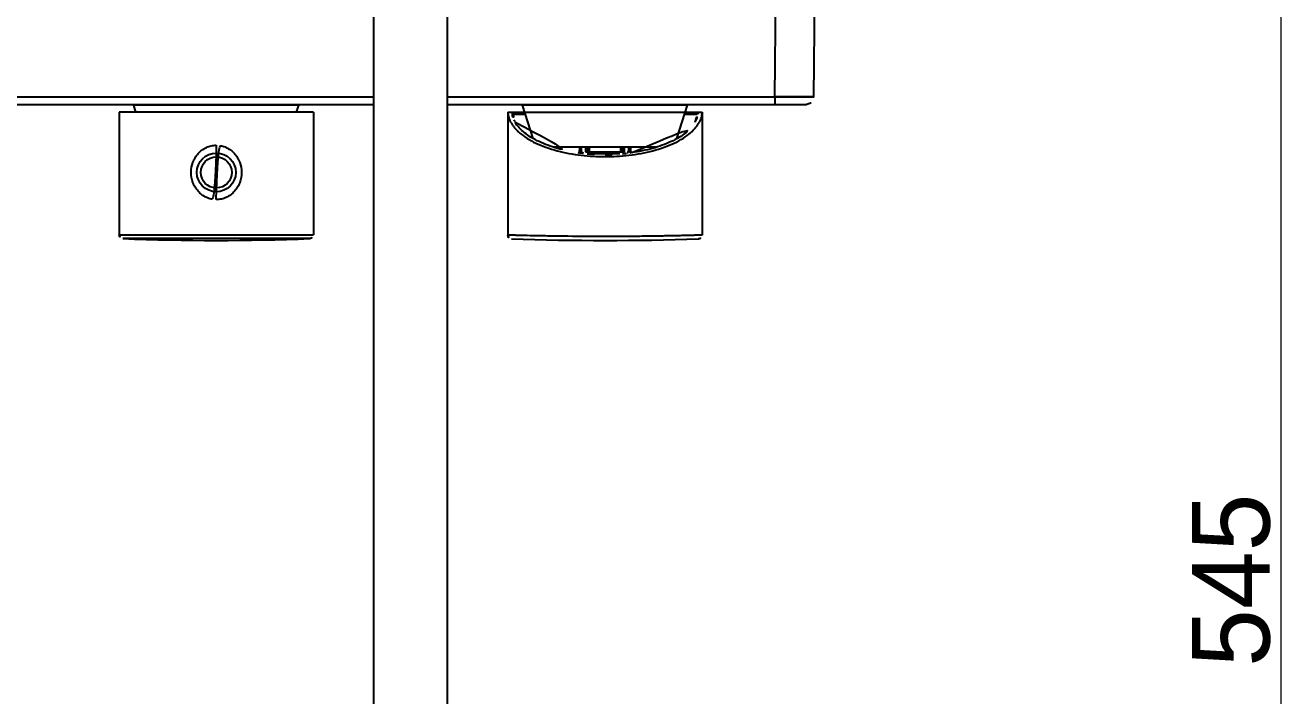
# Model space of a CAD drawing. Extents: x 16296660632 to 16296678186, y -37409619871 to -37409616409.
# Drawn here: x 16296676203.2 to 16296676528.3, y -37409618260.5 to -37409618087.9 of the extents above; entities that cross this region are included whole.
import ezdxf

# ---------------------------------------------------------------- set-up
doc = ezdxf.new("R2010")
doc.units = 0
doc.header["$LTSCALE"] = 10
doc.header["$MEASUREMENT"] = 0
doc.header["$PDMODE"] = 3
doc.header["$PDSIZE"] = -10
doc.layers.get('0').update_dxf_attribs({"linetype": 'CONTINUOUS'})
doc.layers.get('DEFPOINTS').update_dxf_attribs({"linetype": 'CONTINUOUS'})
doc.styles.add('Daelim Dimension', font='')
doc.styles.get('Daelim Dimension').set_extended_font_data('나눔고딕')
doc.dimstyles.new('DEFAULT', dxfattribs={"dimscale": 2, "dimtxt": 2, "dimasz": 2, "dimexe": 0, "dimexo": 2, "dimgap": 1, "dimtad": 1, "dimdec": 1, "dimzin": 9, "dimdsep": 46, "dimtxsty": 'Daelim Dimension', "dimcen": 0.5, "dimclrd": 252, "dimclre": 252, "dimclrt": 3, "dimadec": 1, "dimazin": 0, "dimtfac": 1, "dimtdec": 1, "dimtix": 1, "dimtmove": 0, "dimatfit": 3, "dimfxl": 1, "dimtolj": 1, "dimtzin": 1, "dimlwd": 9, "dimlwe": 9, "dimarcsym": 0})

# ---------------------------------------------------------------- blocks, each defined once
blk = doc.blocks.new('*D9')
at = {"color": 5, "lineweight": 9, "ltscale": 0.5, "transparency": 16777216}
for p, q in [((16296676411.39191, -37409617958.25592), (16296676528.27962, -37409617958.25592)), ((16296676526.27962, -37409617966.25592), (16296676526.27962, -37409618495.25592)), ((16296676306.39191, -37409618503.25592), (16296676528.27962, -37409618503.25592))]:
    blk.add_line(p, q, dxfattribs=at)
at = {"color": 5, "ltscale": 0.5, "transparency": 16777216}
for points in [[(16296676524.94629, -37409617966.25592), (16296676527.61296, -37409617966.25592), (16296676526.27962, -37409617958.25592)], [(16296676524.94629, -37409618495.25592), (16296676527.61296, -37409618495.25592), (16296676526.27962, -37409618503.25592)]]:
    blk.add_solid(points, dxfattribs=at)
at = {"layer": 'DEFPOINTS', "color": 0, "ltscale": 0.5, "transparency": 16777216}
for p in [(16296676407.39191, -37409617958.25592), (16296676302.39191, -37409618503.25592), (16296676526.27962, -37409618503.25592)]:
    blk.add_point(p, dxfattribs=at)
at = {"color": 7, "ltscale": 0.5, "transparency": 16777216, "insert": (16296676513.5071, -37409618230.75592), "char_height": 20, "attachment_point": 5, "rotation": 90, "style": 'Daelim Dimension'}
blk.add_mtext('\\A1;545', dxfattribs=at)

msp = doc.modelspace()

# ---------------------------------------------------------------- linework, layer by layer
at = {"ltscale": 0.5}
for p, q in [((16296676396.100559, -37409618106.273369), (16296676397.39229, -37409617958.25592)), ((16296676406.10018, -37409618106.273369), (16296676407.391911, -37409617958.25592)), ((16296676292.891911, -37409618403.25592), (16296676292.891911, -37409618003.25592)), ((16296676311.891911, -37409618403.25592), (16296676311.891911, -37409618003.25592)), ((16296675910.683559, -37409618108.25592), (16296676292.891911, -37409618108.25592)), ((16296676183.595989, -37409618106.273369), (16296676292.891911, -37409618106.273369)), ((16296676231.141911, -37409618108.455917), (16296676231.141911, -37409618108.25592)), ((16296676273.641911, -37409618108.455917), (16296676231.141911, -37409618108.455917)), ((16296676231.725241, -37409618110.25592), (16296676231.141911, -37409618108.455917)), ((16296676273.05858, -37409618110.25592), (16296676273.641911, -37409618108.455917)), ((16296676273.641911, -37409618108.455917), (16296676273.641911, -37409618108.25592)), ((16296676311.891911, -37409618106.273369), (16296676396.100559, -37409618106.273369)), ((16296676311.891911, -37409618108.25592), (16296676404.10026, -37409618108.25592)), ((16296676331.141911, -37409618108.455917), (16296676331.141911, -37409618108.25592)), ((16296676373.641911, -37409618108.455917), (16296676331.141911, -37409618108.455917)), ((16296676333.92662, -37409618117.048729), (16296676331.141911, -37409618108.455917)), ((16296676370.85721, -37409618117.048714), (16296676373.641911, -37409618108.455917)), ((16296676373.641911, -37409618108.455917), (16296676373.641911, -37409618108.25592)), ((16296676396.100559, -37409618106.273369), (16296676396.100559, -37409618108.25592)), ((16296676227.391911, -37409618110.25592), (16296676227.391911, -37409618141.794403)), ((16296676277.391741, -37409618110.25592), (16296676227.39208, -37409618110.25592)), ((16296676277.391911, -37409618110.25592), (16296676277.391911, -37409618141.794403)), ((16296676327.391911, -37409618110.25592), (16296676377.391911, -37409618110.25592)), ((16296676327.391911, -37409618110.25592), (16296676327.391911, -37409618141.896133)), ((16296676327.39691, -37409618110.25592), (16296676331.725241, -37409618110.25592)), ((16296676328.705, -37409618110.755737), (16296676331.88723, -37409618110.755737)), ((16296676372.896601, -37409618110.755737), (16296676376.075701, -37409618110.755737)), ((16296676373.05858, -37409618110.25592), (16296676377.386909, -37409618110.25592)), ((16296676377.391911, -37409618110.25592), (16296676377.391911, -37409618141.895393)), ((16296676365.671009, -37409618119.25592), (16296676339.11277, -37409618119.25592)), ((16296676345.84107, -37409618120.697594), (16296676345.87882, -37409618119.25592)), ((16296676346.34037, -37409618120.277649), (16296676346.367121, -37409618119.25592)), ((16296676347.391911, -37409618119.25592), (16296676347.391911, -37409618120.486526)), ((16296676347.391911, -37409618120.486526), (16296676357.391911, -37409618120.486526)), ((16296676347.81686, -37409618120.928619), (16296676347.86871, -37409618120.933296)), ((16296676347.891911, -37409618119.25592), (16296676347.891911, -37409618120.486526)), ((16296676348.391911, -37409618120.486526), (16296676348.391911, -37409618119.25592)), ((16296676356.15708, -37409618120.985512), (16296676348.626829, -37409618120.985512)), ((16296676356.391911, -37409618119.25592), (16296676356.391911, -37409618120.486526)), ((16296676356.891911, -37409618120.486526), (16296676356.891911, -37409618119.25592)), ((16296676356.91511, -37409618120.933296), (16296676356.966961, -37409618120.928612)), ((16296676357.391911, -37409618120.486526), (16296676357.391911, -37409618119.25592)), ((16296676358.4167, -37409618119.25592), (16296676358.443451, -37409618120.277649)), ((16296676358.905001, -37409618119.25592), (16296676358.942751, -37409618120.697594)), ((16296676227.391911, -37409618141.794403), (16296676277.391911, -37409618141.794403)), ((16296676276.430361, -37409618142.793663), (16296676228.35346, -37409618142.793663))]:
    msp.add_line(p, q, dxfattribs=at)
for radius in [5, 4]:
    msp.add_circle((16296676252.391911, -37409618125.75592), radius, dxfattribs=at)
for centre, radius, start, end in [((16296676404.100109, -37409618106.25592), 2, 270.00415276, 359.49991449), ((16296676333.753981, -37409618109.981117), 5.268766, 182.98959407, 188.71633427), ((16296676371.019899, -37409618109.980217), 5.278696, 351.29029603, 357.00602916), ((16296676334.995501, -37409618109.573151), 6.581084, 204.77953697, 206.28667083), ((16296676334.779779, -37409618110.230072), 6.109663, 200.00966006, 201.67672712), ((16296676335.25079, -37409618109.445847), 6.86635, 206.29551624, 208.98209623), ((16296676369.52874, -37409618109.444122), 6.870932, 331.02245727, 333.7074161), ((16296676369.99531, -37409618110.22583), 6.119326, 338.31576424, 339.98010694), ((16296676369.7794, -37409618109.569099), 6.590843, 333.71621311, 335.22046303), ((16296676351.956421, -37409618074.630577), 46.481566, 262.04235956, 262.43303703), ((16296676352.15353, -37409618073.109482), 48.015375, 262.43883617, 264.81804748), ((16296676352.37068, -37409618070.793327), 50.34168, 264.8693083, 270.02415155), ((16296676352.414881, -37409618070.83078), 50.304223, 269.97388136, 275.13258116), ((16296676352.57761, -37409618072.64138), 48.48632, 275.19400347, 277.5501005), ((16296676352.82234, -37409618074.590477), 46.521959, 277.56663797, 277.95677459), ((16296676228.391911, -37409618141.794403), 1, 180, 267.79663742), ((16296676252.391911, -37409617518.00592), 625.25, 267.796637422, 272.203362578), ((16296676276.391911, -37409618141.794403), 1, 272.20336258, 0), ((16296676328.391911, -37409618141.895393), 1, 180, 268.27864462), ((16296676352.391911, -37409617343.25592), 800, 268.278753858, 271.721246142), ((16296676376.391911, -37409618141.895393), 1, 271.72135538, 0)]:
    msp.add_arc(centre, radius, start, end, dxfattribs=at)
for points, knots in [([(16296676396.100559, -37409618106.273369), (16296676396.75078, -37409618106.274513), (16296676398.026369, -37409618106.276512), (16296676399.87817, -37409618106.278793), (16296676401.584869, -37409618106.280212), (16296676402.88588, -37409618106.280678), (16296676403.80551, -37409618106.280533), (16296676404.388201, -37409618106.28019), (16296676404.8911, -37409618106.279663), (16296676405.309219, -37409618106.278793), (16296676405.60317, -37409618106.27816), (16296676405.79245, -37409618106.276947), (16296676405.90074, -37409618106.2771), (16296676405.982361, -37409618106.274406), (16296676406.04735, -37409618106.27832), (16296676406.07472, -37409618106.269547), (16296676406.099911, -37409618106.277412), (16296676406.10018, -37409618106.273369)], [0, 0, 0, 0, 0.1950704879, 0.3826900196, 0.5555587871, 0.7070983766, 0.7730048246, 0.8314578132, 0.8819124077, 0.9238697206, 0.9569300528, 0.970024494, 0.9807768134, 0.9891626939, 0.9951696248, 0.9987856042, 1, 1, 1, 1]), ([(16296676328.54607, -37409618110.779579), (16296676328.56617, -37409618110.910828), (16296676328.66803, -37409618111.443398), (16296676328.84889, -37409618111.959961), (16296676329.02035, -37409618112.331459)], [0, 0, 0, 0, 0.2450008908, 1, 1, 1, 1]), ([(16296676328.70812, -37409618110.755737), (16296676328.690319, -37409618110.713707), (16296676328.61978, -37409618110.547203), (16296676328.54978, -37409618110.38044), (16296676328.497141, -37409618110.25592)], [0, 0, 0, 0, 0.2524238767, 1, 1, 1, 1]), ([(16296676328.70813, -37409618110.755737), (16296676328.71612, -37409618110.887283), (16296676328.768499, -37409618111.41922), (16296676328.901239, -37409618111.942513), (16296676329.038931, -37409618112.320671)], [0, 0, 0, 0, 0.2466770557, 1, 1, 1, 1]), ([(16296676375.744869, -37409618112.320763), (16296676375.791479, -37409618112.19281), (16296676375.95738, -37409618111.684898), (16296676376.05147, -37409618111.153084), (16296676376.075649, -37409618110.75576)], [0, 0, 0, 0, 0.2548922019, 1, 1, 1, 1]), ([(16296676375.76342, -37409618112.33149), (16296676375.821659, -37409618112.205292), (16296676376.03302, -37409618111.706238), (16296676376.176781, -37409618111.177872), (16296676376.23772, -37409618110.779579)], [0, 0, 0, 0, 0.2564725601, 1, 1, 1, 1]), ([(16296676376.075701, -37409618110.755737), (16296676376.0935, -37409618110.713722), (16296676376.16404, -37409618110.547203), (16296676376.234039, -37409618110.380447), (16296676376.28668, -37409618110.25592)], [0, 0, 0, 0, 0.2523693449, 1, 1, 1, 1]), ([(16296676329.24431, -37409618112.772858), (16296676329.834459, -37409618113.838829), (16296676331.19705, -37409618115.283386), (16296676333.409439, -37409618116.814163), (16296676335.44243, -37409618117.891434), (16296676337.714359, -37409618118.823547), (16296676341.064911, -37409618119.883247), (16296676343.713711, -37409618120.41185), (16296676345.521481, -37409618120.664574)], [0, 0, 0, 0, 0.1964173536, 0.3103155526, 0.4339887695, 0.5662578801, 0.7057435256, 1, 1, 1, 1]), ([(16296676359.26214, -37409618120.664574), (16296676361.06992, -37409618120.411888), (16296676363.71876, -37409618119.883263), (16296676367.06937, -37409618118.823601), (16296676369.341339, -37409618117.891457), (16296676371.37435, -37409618116.814201), (16296676373.58672, -37409618115.283386), (16296676374.94943, -37409618113.83889), (16296676375.539499, -37409618112.772873)], [0, 0, 0, 0, 0.2942534736, 0.4337460504, 0.5660123146, 0.6896860233, 0.8035833979, 1, 1, 1, 1]), ([(16296676252.391911, -37409618118.75592), (16296676251.949841, -37409618118.755966), (16296676251.06365, -37409618118.854408), (16296676249.802999, -37409618119.286758), (16296676248.66441, -37409618119.973068), (16296676247.690069, -37409618120.873207), (16296676246.907681, -37409618121.944473), (16296676246.146509, -37409618123.540413), (16296676245.753071, -37409618125.755913), (16296676246.146521, -37409618127.971413), (16296676246.90769, -37409618129.56736), (16296676247.690069, -37409618130.638618), (16296676248.66441, -37409618131.538773), (16296676249.802999, -37409618132.225067), (16296676251.06365, -37409618132.657417), (16296676251.949841, -37409618132.755859), (16296676252.391911, -37409618132.75592)], [0, 0, 0, 0, 0.0627662681, 0.1253844072, 0.1878220743, 0.2501491243, 0.3125041042, 0.3750039832, 0.5000000122, 0.6249960581, 0.6874959375, 0.7498508989, 0.8121779416, 0.8746155736, 0.9372337487, 1, 1, 1, 1]), ([(16296676252.391911, -37409618132.75592), (16296676252.833981, -37409618132.755859), (16296676253.720169, -37409618132.657417), (16296676254.98082, -37409618132.225067), (16296676256.11941, -37409618131.538773), (16296676257.09376, -37409618130.638618), (16296676257.876141, -37409618129.56736), (16296676258.63731, -37409618127.97142), (16296676259.03075, -37409618125.75592), (16296676258.6373, -37409618123.540421), (16296676257.876129, -37409618121.944473), (16296676257.09376, -37409618120.873207), (16296676256.11941, -37409618119.973061), (16296676254.98082, -37409618119.286774), (16296676253.720169, -37409618118.854408), (16296676252.833981, -37409618118.755966), (16296676252.391911, -37409618118.75592)], [0, 0, 0, 0, 0.0627662702, 0.1253844119, 0.187822078, 0.2501491272, 0.3125041065, 0.3750039849, 0.5000000127, 0.6249960574, 0.6874959361, 0.749850897, 0.8121779389, 0.8746155698, 0.9372337476, 1, 1, 1, 1]), ([(16296676345.84156, -37409618120.697777), (16296676345.84584, -37409618120.641167), (16296676345.87912, -37409618120.526909), (16296676345.99361, -37409618120.388039), (16296676346.15468, -37409618120.297691), (16296676346.27837, -37409618120.277359), (16296676346.34037, -37409618120.277649)], [0, 0, 0, 0, 0.238884329, 0.4844861426, 0.739133747, 1, 1, 1, 1]), ([(16296676346.81889, -37409618120.802101), (16296676346.745831, -37409618120.77047), (16296676346.615681, -37409618120.702698), (16296676346.45866, -37409618120.574371), (16296676346.3606, -37409618120.431618), (16296676346.3391, -37409618120.326309), (16296676346.34037, -37409618120.277649)], [0, 0, 0, 0, 0.3189157044, 0.584283555, 0.8049955326, 1, 1, 1, 1]), ([(16296676358.443451, -37409618120.277649), (16296676358.444719, -37409618120.326309), (16296676358.423229, -37409618120.431618), (16296676358.325159, -37409618120.574364), (16296676358.16815, -37409618120.70269), (16296676358.037991, -37409618120.77047), (16296676357.96493, -37409618120.802094)], [0, 0, 0, 0, 0.1950044171, 0.4157176394, 0.6810845236, 1, 1, 1, 1]), ([(16296676358.942261, -37409618120.697777), (16296676358.937969, -37409618120.641167), (16296676358.904699, -37409618120.526909), (16296676358.790211, -37409618120.388031), (16296676358.629141, -37409618120.297691), (16296676358.505449, -37409618120.277359), (16296676358.443451, -37409618120.277649)], [0, 0, 0, 0, 0.2388844496, 0.484486364, 0.7391339339, 1, 1, 1, 1]), ([(16296676352.391911, -37409618142.25592), (16296676349.20278, -37409618142.255913), (16296676344.572781, -37409618142.23037), (16296676338.68041, -37409618142.150642), (16296676334.94066, -37409618142.082573), (16296676332.22123, -37409618142.022179), (16296676330.41485, -37409618141.977623), (16296676329.36924, -37409618141.950211), (16296676328.545321, -37409618141.928322), (16296676327.95109, -37409618141.91066), (16296676327.59218, -37409618141.90229), (16296676327.43207, -37409618141.895752), (16296676327.39192, -37409618141.895393)], [0, 0, 0, 0, 0.3826436081, 0.5555173965, 0.7070517606, 0.8314245713, 0.8818848795, 0.9238530217, 0.9569236363, 0.9807769922, 0.9951822792, 1, 1, 1, 1]), ([(16296676377.391911, -37409618141.895393), (16296676377.38196, -37409618141.896744), (16296676377.341631, -37409618141.895287), (16296676377.251659, -37409618141.900414), (16296676377.10148, -37409618141.903267), (16296676376.89196, -37409618141.909851), (16296676376.623341, -37409618141.917168), (16296676376.14922, -37409618141.930473), (16296676375.415079, -37409618141.950302), (16296676374.369671, -37409618141.977562), (16296676373.11265, -37409618142.008621), (16296676371.656151, -37409618142.042328), (16296676369.357479, -37409618142.091393), (16296676366.10535, -37409618142.15062), (16296676361.8388, -37409618142.208351), (16296676357.208321, -37409618142.246941), (16296676354.018379, -37409618142.255913), (16296676352.391911, -37409618142.25592)], [0, 0, 0, 0, 0.0012046932, 0.0048157225, 0.0108244372, 0.0192165132, 0.029971598, 0.0430636652, 0.0761272654, 0.1180875599, 0.1685387919, 0.2269942869, 0.2928908173, 0.4444027284, 0.6172604171, 0.8048507524, 1, 1, 1, 1])]:
    msp.add_open_spline(points, degree=3, knots=knots, dxfattribs=at)
msp.add_rational_spline([(16296676327.39691, -37409618110.25592), (16296676327.887011, -37409618121.680458), (16296676352.391911, -37409618121.680458), (16296676376.896811, -37409618121.680458), (16296676377.386909, -37409618110.25592)], [0.991865295863, 0.71123224119, 1, 0.711232241184, 0.991865295876], degree=2, knots=[3.1637176364, 3.1637176364, 3.1637176364, 4.7123889804, 4.7123889804, 6.2610603244, 6.2610603244, 6.2610603244], dxfattribs=at)

# ---------------------------------------------------------------- dimensions: what is measured, and where the dimension line sits
dim = msp.add_linear_dim(base=(16296676526.279619, -37409618503.25592), p1=(16296676407.391911, -37409617958.25592), p2=(16296676302.391911, -37409618503.25592), angle=90, dimstyle='DEFAULT', override={"dimtxt": 10, "dimasz": 4, "dimexe": 1, "dimdec": 0, "dimclrd": 5, "dimclre": 5, "dimclrt": 7}, dxfattribs=at)
dim.commit()
dim.dimension.update_dxf_attribs({"geometry": '*D9', "text_midpoint": (16296676513.507099, -37409618230.75592)})

doc.saveas('drawing.dxf')
